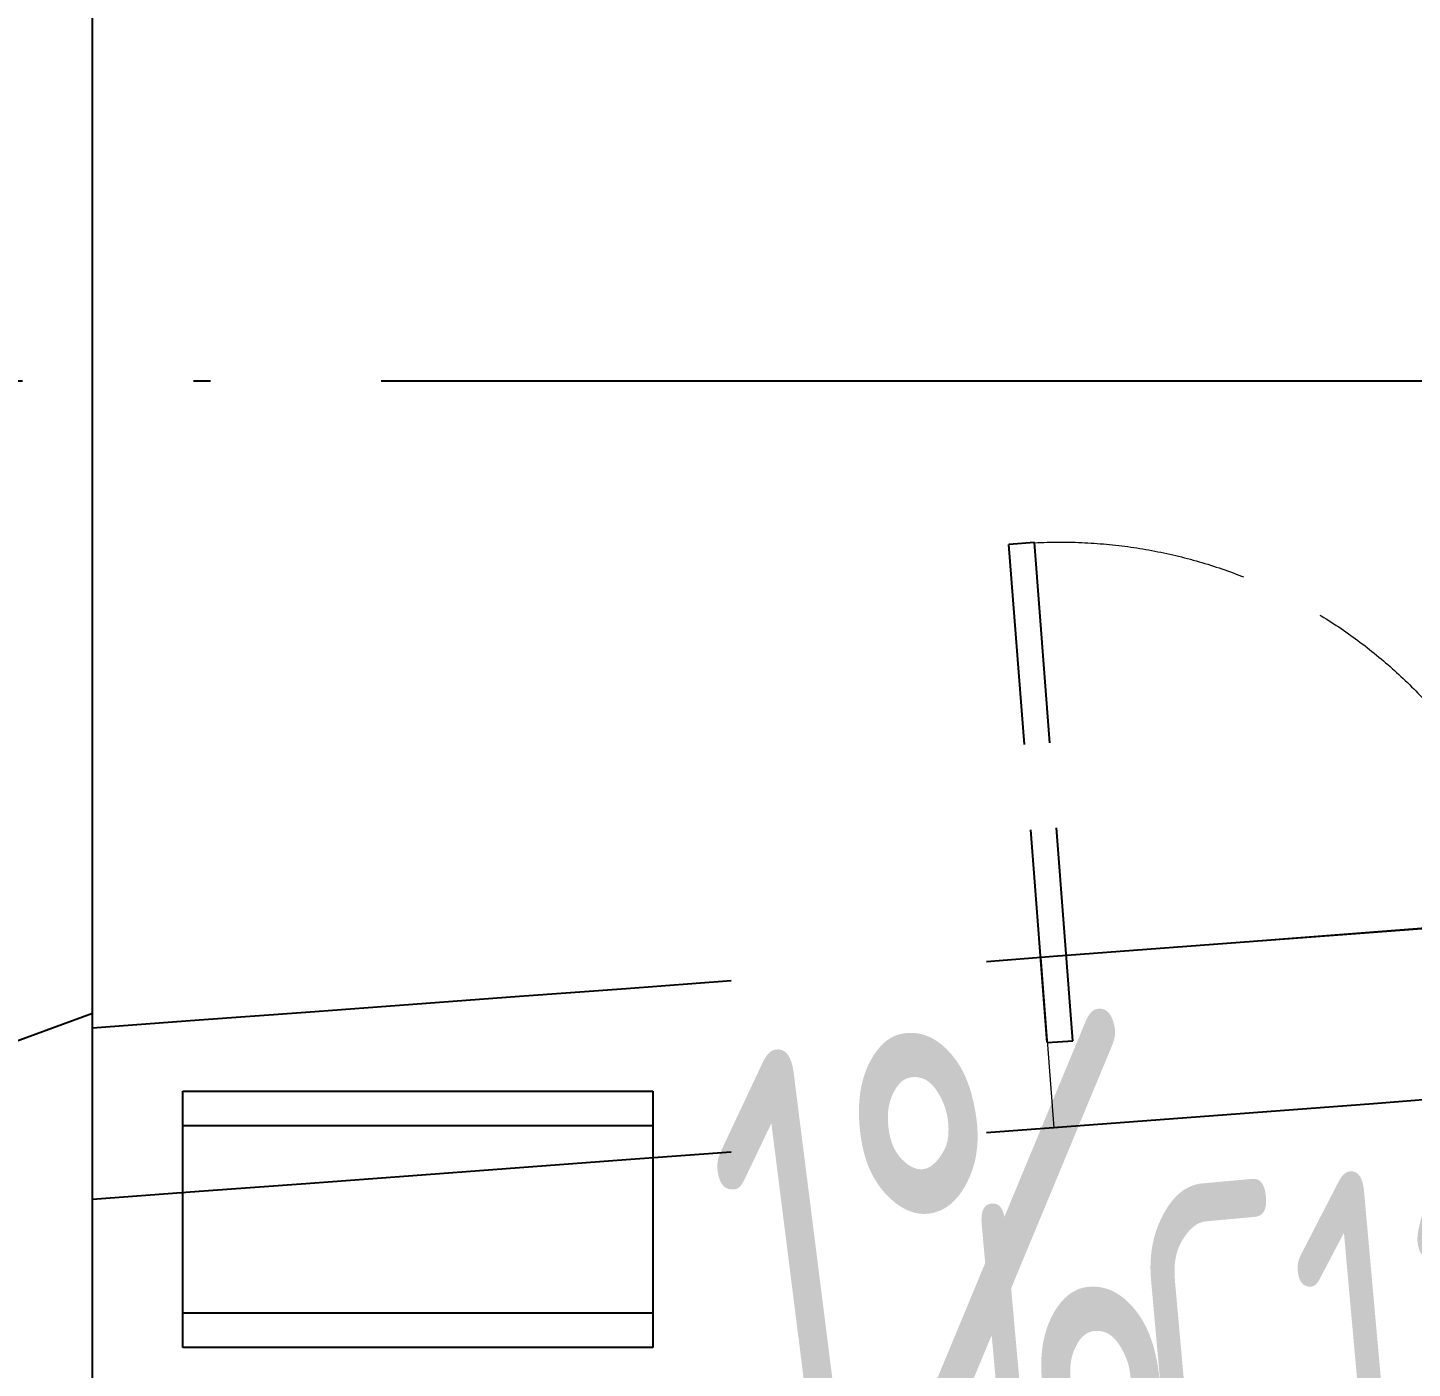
# Model space of a CAD drawing. Header units: inches. Extents: x 0 to 1813292486, y 0 to 3473589894.
# Drawn here: x 600638410 to 600640031, y 3473202862 to 3473204432 of the extents above; entities that cross this region are included whole.
import ezdxf

# ---------------------------------------------------------------- set-up
doc = ezdxf.new("R2010")
doc.units = ezdxf.units.IN
doc.header["$LTSCALE"] = 1000
doc.header["$MEASUREMENT"] = 0
doc.linetypes.add('AX-MALL-GIRD-200$0$DOTE', pattern=[2.4200000000000004, 2, -0.2, 0.02, -0.2])
doc.linetypes.add('AX-MALL-WALL-P02-QT$0$DASH', pattern=[0.35, 0.25, -0.1])
for name, color, linetype in [('A-Anno-Note', 241, 'Continuous'), ('AX-MALL-DIM-P02$0$A-Anno-Note', 241, 'Continuous'), ('AX-MALL-DIM-P02$0$A-Detl-Thin', 131, 'Continuous'), ('AX-MALL-GIRD-200$0$A-Grid', 222, 'AX-MALL-GIRD-200$0$DOTE'), ('AX-MALL-P02-200$0$A-Anno-Note', 241, 'Continuous'), ('AX-MALL-WALL-P02$0$A-Anno-Note', 241, 'Continuous'), ('AX-MALL-WALL-P02-QT$0$A-Detl-Patt', 8, 'Continuous'), ('AX-MALL-WALL-P02-QT$0$A-Detl-Thin', 131, 'Continuous'), ('AX-MALL-WALL-P02-QT$0$A-Fixt', 81, 'Continuous'), ('AX-MALL-WALL-P02-QT$0$A-Wall', 2, 'Continuous'), ('AX-MALL-WALL-P02-QT$0$A-Wall-Patt', 13, 'Continuous'), ('AX-MALL-WALL-P02-QT$0$A-Wind', 4, 'Continuous'), ('AX-MALL-WORD-P02$0$A-Wind-Iden', 11, 'Continuous'), ('AX-MALL-ZTKD-P02$0$A-Anno-Note', 241, 'Continuous')]:
    doc.layers.add(name, color=color, linetype=linetype)
doc.layers.add('AX-MALL-WALL-P02-QT$0$M-AUX-TO-ARCH', color=1, linetype='Continuous', plot=False)
doc.styles.add('AX-MALL-DIM-P02$0$_TCH_DIM', font='gbenor.shx')
doc.styles.add('AX-MALL-WORD-P02$0$_TCH_WINDOW', font='gbenor.shx', dxfattribs={"bigfont": 'gbcbig.shx'})

# ---------------------------------------------------------------- blocks, each defined once
blk = doc.blocks.new('AX-MALL-WORD-P02')
at = {"layer": 'AX-MALL-WORD-P02$0$A-Wind-Iden', "style": 'AX-MALL-WORD-P02$0$_TCH_WINDOW', "width": 0.7}
blk.add_text('LC1210', height=446.25, rotation=344.7005557719394, dxfattribs=at).set_placement((600435735.6701901, 3473042189.985124))
blk = doc.blocks.new('AX-MALL-GIRD-200')
at = {"layer": 'AX-MALL-GIRD-200$0$A-Grid'}
blk.add_line((600215588.64225, 3473125707.549852), (600573484.6463486, 3472992380.78657), dxfattribs=at)
blk = doc.blocks.new('AX-MALL-WALL-P02-QT$0$tj')
at = {"layer": 'AX-MALL-WALL-P02-QT$0$A-Detl-Patt'}
h = blk.add_hatch(dxfattribs=at)
h.set_pattern_fill('STEEL', color=256, scale=100.0000000000001, angle=50.43183869082386)
h.set_pattern_definition([(75.00000000004839, (-14278.19445574284, 156289.8254051208), (-153.3407249234246, 41.08752340989569), []), (75.00000000004839, (-14317.88195610046, 156358.5661673546), (-153.3407249234246, 41.08752340989569), [])])
edge = h.paths.add_edge_path()
edge.add_arc((274302.9537697641, 370915.3693751197), 354853.2281302969, 270.9601093956941, 275.9513128638887)
edge.add_line((311095.3180618286, 17974.67259407043), (323404.2928284407, 17664.898229599))
edge.add_arc((337498.5854798314, -5423.033113246463), 27049.98445535583, 84.4296474408203, 121.40245730350341, ccw=False)
edge.add_line((340124.270958662, 21499.21483898163), (352435.6233639717, 23411.5238032341))
edge.add_line((352435.6233639717, 23411.5238032341), (352460.3320846558, 23263.57286787033))
edge.add_arc((262948.9762239404, 558936.3422532297), 543099.989586636, 279.486523026639, 288.5053300047131)
edge.add_line((435325.042740941, 43917.80823612213), (435185.9318172932, 44187.60760259628))
edge.add_arc((262948.9762341097, 558936.342259489), 542799.9895904897, 279.51816553668203, 288.50044427399206, ccw=False)
edge.add_line((352706.5441896915, 23608.95860147476), (352681.7270303965, 23756.88773488998))
edge.add_line((352681.7270303965, 23756.88773488998), (340117.7681742907, 21803.84383869171))
edge.add_arc((337510.0970116529, -5455.006554111635), 27383.29552171703, 84.53552636432372, 121.2026843873002)
edge.add_line((323323.7129554749, 17967.02113437653), (311085.7617697716, 18275.00808191299))
edge.add_arc((274273.8104503512, 371474.5356685471), 355112.6948552598, 270.96411062040687, 275.9501261722048, ccw=False)
edge.add_line((280248.9759351015, 16412.11376953125), (280248.9759185314, 16111.96136569977))
blk = doc.blocks.new('AX-MALL-WALL-P02-QT$0$1')
at = {"layer": 'AX-MALL-WALL-P02-QT$0$A-Detl-Patt', "linetype": 'AX-MALL-WALL-P02-QT$0$DASH', "extrusion": (0, 0, -1)}
for p, q in [((108521.714856267, -109072.1955194473), (108772.1514668465, -108543.5117721558)), ((108799.2634540796, -108556.3546748161), (108772.1514668465, -108543.5117721558)), ((108548.8268431425, -109085.0384221077), (108799.2634540796, -108556.3546748161)), ((108521.714856267, -109072.1955194473), (108548.8268431425, -109085.0384221077))]:
    blk.add_line(p, q, dxfattribs=at)
at = {"layer": 'AX-MALL-WALL-P02-QT$0$A-Detl-Patt', "linetype": 'AX-MALL-WALL-P02-QT$0$DASH', "lineweight": 13, "extrusion": (0, 0, -1)}
blk.add_lwpolyline([(-108799.1811138391, -108556.5284986496, 0.4067224467930122), (-109063.9545964003, -109329.0535812378, 0.4067224466732205), (-109829.4366202354, -109044.5588169098)], format="xyb", dxfattribs=at)
at = {"layer": 'AX-MALL-WALL-P02-QT$0$A-Detl-Patt', "linetype": 'AX-MALL-WALL-P02-QT$0$DASH', "lineweight": 13}
blk.add_lwpolyline([(108478.905179143, -109162.5688095093), (109563.3846606016, -109676.2849311829), (109649.0040137768, -109495.538351059), (108564.524532795, -108981.8222289085)], close=True, dxfattribs=at)
blk = doc.blocks.new('AX-MALL-WALL-P02-QT$0$JB-AC(i)-Li')
for p, q in [((-275, 0), (275, 0)), ((-275, 0), (275, 0)), ((-275, -300), (-275, 0)), ((275, 0), (275, -300)), ((-275, -40), (275, -40)), ((275, -260), (-275, -260)), ((275, -300), (-275, -300))]:
    blk.add_line(p, q)
blk = doc.blocks.new('AX-MALL-WALL-P02-QT')
at = {"layer": 'AX-MALL-WALL-P02-QT$0$A-Wall-Patt'}
h = blk.add_hatch(dxfattribs=at)
h.set_pattern_fill('普通砖', color=256, scale=200, style=0)
h.set_pattern_definition([(45, (0, 359.0227), (-353.55353201463, 353.55353201463), [])])
h.paths.add_polyline_path([(600434448.4645464, 3473042178.696474), (600434629.3332155, 3473042230.117826), (600438245.9967457, 3473051938.516902), (600438175.5607864, 3473052035.898728), (600438058.5791165, 3473052008.335468), (600434436.8189086, 3473042286.255113)])
at = {"layer": 'AX-MALL-WALL-P02-QT$0$A-Detl-Thin', "linetype": 'AX-MALL-WALL-P02-QT$0$DASH', "ltscale": 3}
for points in [[(600434979.3583419, 3473043169.708395, 0.001861510173519502), (600438835.3236936, 3473042062.207614, 0.001861510173519502)], [(600434909.3523698, 3473042981.787855, 0.001860815324672712), (600438765.2775371, 3473041874.179252, 0.001860815324672712)]]:
    blk.add_lwpolyline(points, format="xyb", dxfattribs=at)
at = {"layer": 'AX-MALL-WALL-P02-QT$0$A-Wall'}
blk.add_line((600434629.3332155, 3473042230.117826), (600438245.9967457, 3473051938.516902), dxfattribs=at)
at = {"layer": 'AX-MALL-WALL-P02-QT$0$A-Detl-Thin', "rotation": 339.5681613091762}
blk.add_blockref('AX-MALL-WALL-P02-QT$0$tj', (600144118.6961328, 3473128496.287411), dxfattribs=at)
at = {"layer": 'AX-MALL-WALL-P02-QT$0$A-Fixt', "rotation": 339.5681613375581}
blk.add_blockref('AX-MALL-WALL-P02-QT$0$JB-AC(i)-Li', (600435310.5000958, 3473042967.078033), dxfattribs=at)
at = {"layer": 'AX-MALL-WALL-P02-QT$0$A-Wind'}
blk.add_blockref('AX-MALL-GIRD-200', (0, 0), dxfattribs=at)
at = {"layer": 'AX-MALL-WALL-P02-QT$0$M-AUX-TO-ARCH', "rotation": 9.309271913165533}
blk.add_blockref('AX-MALL-WALL-P02-QT$0$1', (600311284.7103267, 3473132843.893042), dxfattribs=at)
blk = doc.blocks.new('AX-MALL-WALL-P02')
at = {"layer": 'AX-MALL-WALL-P02$0$A-Anno-Note'}
blk.add_blockref('AX-MALL-WORD-P02', (0, 0), dxfattribs=at)
blk.add_blockref('AX-MALL-WALL-P02-QT', (0, 0), dxfattribs=at)
blk = doc.blocks.new('AX-MALL-ZTKD-P02')
at = {"layer": 'AX-MALL-ZTKD-P02$0$A-Anno-Note'}
blk.add_blockref('AX-MALL-GIRD-200', (0, 0), dxfattribs=at)
blk = doc.blocks.new('AX-MALL-DIM-P02')
at = {"layer": 'AX-MALL-DIM-P02$0$A-Detl-Thin'}
blk.add_blockref('AX-MALL-ZTKD-P02', (-2.384185791015625e-06, 9.5367431640625e-07), dxfattribs=at)
at = {"layer": 'AX-MALL-DIM-P02$0$A-Anno-Note', "style": 'AX-MALL-DIM-P02$0$_TCH_DIM', "width": 0.7}
blk.add_text('1%', height=535.5, rotation=346.7811445128805, dxfattribs=at).set_placement((600435503.5983348, 3473042367.341263))
blk = doc.blocks.new('AX-MALL-P02-200')
at = {"layer": 'AX-MALL-P02-200$0$A-Anno-Note'}
blk.add_blockref('AX-MALL-WALL-P02', (0, 0), dxfattribs=at)
blk.add_blockref('AX-MALL-DIM-P02', (0, 0), dxfattribs=at)

msp = doc.modelspace()

# ---------------------------------------------------------------- block references
at = {"layer": 'A-Anno-Note', "rotation": 20.43183869077545}
msp.add_blockref('AX-MALL-P02-200', (1250392458.527329, 9048125.682563305), dxfattribs=at)

doc.saveas('drawing.dxf')
